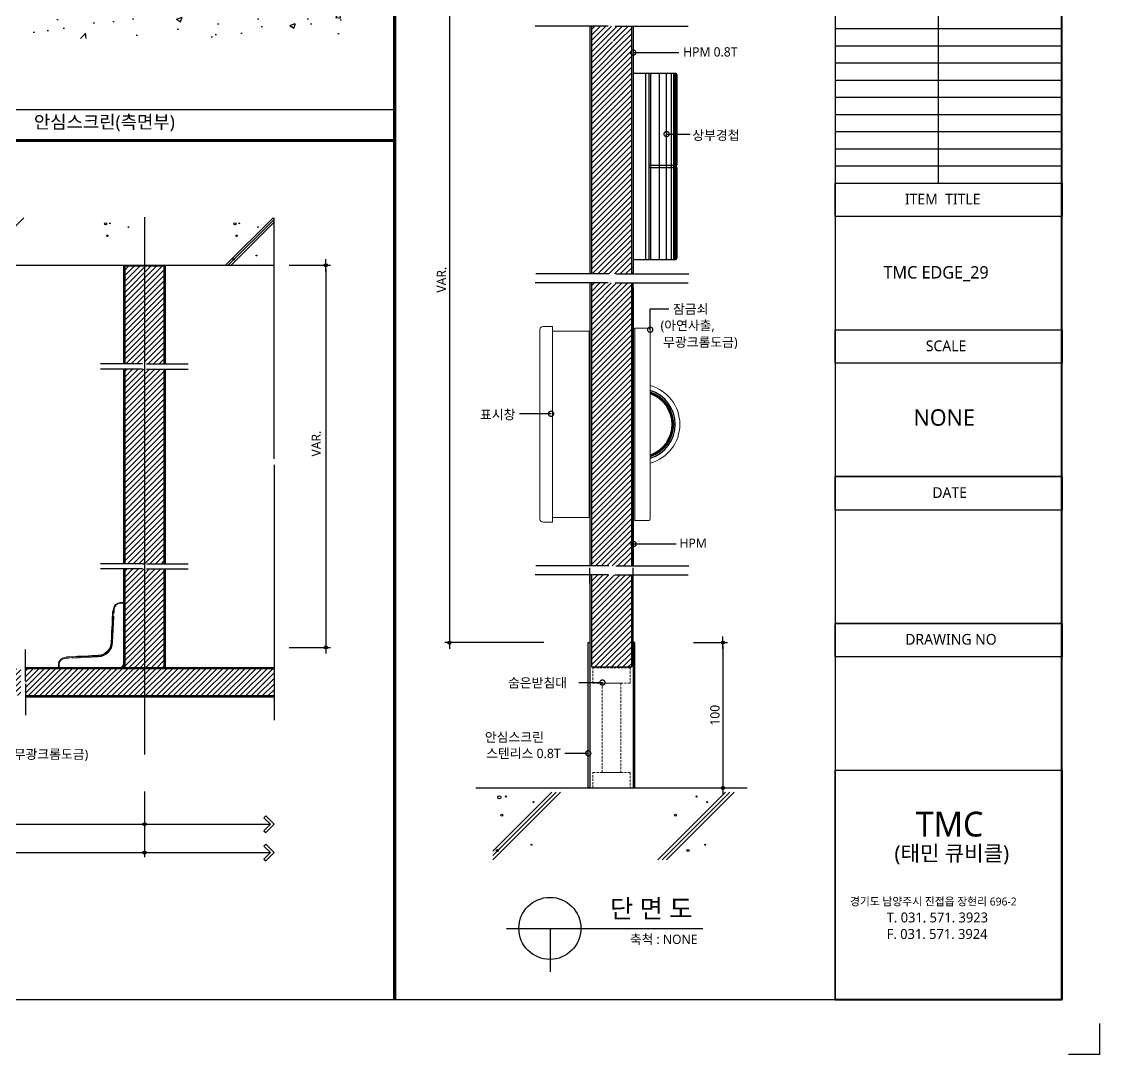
# Model space of a CAD drawing. Extents: x -256 to 8104, y -176 to 5714.
# Drawn here: x 4629 to 8104, y -176 to 3153 of the extents above; entities that cross this region are included whole.
import ezdxf
from ezdxf.enums import TextEntityAlignment as Align

# ---------------------------------------------------------------- set-up
doc = ezdxf.new("R2010")
doc.units = 0
doc.header["$LTSCALE"] = 30
doc.linetypes.add('CEN', pattern=[62, 60, -1, 0, -1])
doc.linetypes.add('HIDDEN', pattern=[0.375, 0.25, -0.125])
doc.layers.get('0').update_dxf_attribs({"linetype": 'CONTINUOUS'})
doc.layers.get('DEFPOINTS').update_dxf_attribs({"linetype": 'CONTINUOUS'})
for name, color, linetype in [('C', 2, 'CONTINUOUS'), ('curior-0Line', 252, 'CONTINUOUS'), ('DIM', 7, 'CONTINUOUS'), ('HAT', 8, 'CONTINUOUS'), ('HID', 9, 'HIDDEN'), ('TIT', 3, 'CONTINUOUS'), ('경첩', 4, 'CONTINUOUS'), ('문자', 3, 'CONTINUOUS'), ('부자재', 4, 'CONTINUOUS'), ('잠금쇠(회전형)', 4, 'CONTINUOUS'), ('중심선', 1, 'CEN'), ('치수', 1, 'CONTINUOUS'), ('판넬', 2, 'CONTINUOUS'), ('해치', 8, 'CONTINUOUS')]:
    doc.layers.add(name, color=color, linetype=linetype)
doc.styles.add('돋움', font='malgun.ttf')
doc.dimstyles.new('10', dxfattribs={"dimscale": 10, "dimtxt": 3, "dimasz": 1, "dimexe": 1.5, "dimexo": 2, "dimgap": 1, "dimtad": 1, "dimdec": 0, "dimlunit": 6, "dimtxsty": '돋움', "dimblk": 'DIMDOT', "dimcen": -1, "dimdle": 1.5, "dimclrt": 3, "dimazin": 3, "dimtfac": 1, "dimtdec": 0, "dimtix": 1, "dimtmove": 2, "dimatfit": 3, "dimldrblk": 'DIMDOT', "dimarcsym": 0})
pattern_1 = [(45, (76404.804, -1739.444), (-8.980256, 8.980256), [])]
pattern_2 = [(45, (76344.22, -1647.371), (-8.980256, 8.980256), [])]

# ---------------------------------------------------------------- blocks, each defined once
blk = doc.blocks.new('DIMDOT')
at = {"linetype": 'Continuous'}
blk.add_line((-2, 0), (2, 0), dxfattribs=at)
for radius in [0.5, 0.25]:
    blk.add_circle((0, 0), radius, dxfattribs=at)
blk = doc.blocks.new('*D790')
at = {"layer": 'DEFPOINTS', "color": 0}
for p in [(91058.6, 1926.7), (90734.6, -412.3), (91058.6, -412.3)]:
    blk.add_point(p, dxfattribs=at)
at = {"layer": 'DIM', "color": 0, "lineweight": -2, "ltscale": 10}
for p, q in [((91038.6, 1926.7), (90719.6, 1926.7)), ((90734.6, 1916.7), (90734.6, -402.3)), ((91038.6, -412.3), (90719.6, -412.3))]:
    blk.add_line(p, q, dxfattribs=at)
at = {"layer": 'DIM', "color": 0, "lineweight": -2, "xscale": 10, "yscale": 10, "zscale": 10}
for p, rotation in [((90734.6, 1926.7), 90), ((90734.6, -412.3), 270)]:
    blk.add_blockref('DIMDOT', p, dxfattribs=dict(at, rotation=rotation))
at = {"layer": 'DIM', "color": 3, "insert": (90709.3, 757.2), "char_height": 30, "attachment_point": 5, "rotation": 90, "style": '돋움'}
blk.add_mtext('VAR.', dxfattribs=at)
blk = doc.blocks.new('A$C13EB2441')
for p, q in [((0.837, 7.375), (0.837, 14.115)), ((0.837, 6.74), (0.837, 0))]:
    blk.add_line(p, q)
blk = doc.blocks.new('_DOTSMALL')
at = {"color": 0, "linetype": 'ByBlock', "const_width": 0.5}
blk.add_lwpolyline([(-0.0625, 0, 1), (0.0625, 0, 1)], format="xyb", close=True, dxfattribs=at)
blk = doc.blocks.new('A$C63EC304E')
at = {"layer": '치수', "color": 1, "xscale": 2.5, "yscale": 2.5, "zscale": 2.5, "rotation": 234.3098741996962}
blk.add_blockref('_DOTSMALL', (0.31, 0.31), dxfattribs=at)
blk = doc.blocks.new('A$C2BC9653E')
at = {"layer": '치수', "xscale": 0.3333333333333333, "yscale": 0.3333333333333333, "zscale": 0.3333333333333333}
blk.add_blockref('A$C63EC304E', (0, 0), dxfattribs=at)
blk = doc.blocks.new('A$C7FC71301')
at = {"layer": '치수', "rotation": 180}
blk.add_blockref('A$C2BC9653E', (0.208, 0.208), dxfattribs=at)
blk = doc.blocks.new('A$C4A20372B')
at = {"layer": '치수'}
blk.add_blockref('A$C7FC71301', (0, 0), dxfattribs=at)
blk = doc.blocks.new('A$C566469F5')
at = {"layer": '치수'}
blk.add_blockref('A$C4A20372B', (0, 0), dxfattribs=at)
blk = doc.blocks.new('A$C7E317CD4')
at = {"layer": '해치', "xscale": 2, "yscale": 2, "zscale": 2}
blk.add_blockref('A$C566469F5', (0, 0), dxfattribs=at)
blk = doc.blocks.new('A$C601D7F27')
at = {"layer": '치수'}
blk.add_blockref('A$C7E317CD4', (0, 0), dxfattribs=at)
blk = doc.blocks.new('A$C38802C08')
at = {"layer": '치수'}
blk.add_blockref('A$C601D7F27', (0, 0), dxfattribs=at)
blk = doc.blocks.new('*D791')
at = {"layer": 'DEFPOINTS', "color": 0}
for p in [(91502.1, -412.3), (91502.1, -880.6), (91616.4, -880.6)]:
    blk.add_point(p, dxfattribs=at)
at = {"layer": 'DIM', "color": 0, "lineweight": -2, "ltscale": 10}
for p, q in [((91522.1, -412.3), (91631.4, -412.3)), ((91616.4, -422.3), (91616.4, -870.6)), ((91522.1, -880.6), (91631.4, -880.6))]:
    blk.add_line(p, q, dxfattribs=at)
at = {"layer": 'DIM', "color": 0, "lineweight": -2, "xscale": 10, "yscale": 10, "zscale": 10}
for p, rotation in [((91616.4, -412.3), 90), ((91616.4, -880.6), 270)]:
    blk.add_blockref('DIMDOT', p, dxfattribs=dict(at, rotation=rotation))
at = {"layer": 'DIM', "color": 3, "insert": (91590.8, -646.4), "char_height": 30, "attachment_point": 5, "rotation": 90, "style": '돋움'}
blk.add_mtext('100', dxfattribs=at)
blk = doc.blocks.new('*D796')
at = {"layer": 'DEFPOINTS', "color": 0}
for p in [(84997.6, -871.9), (89751.5, -871.9), (89751.5, -1089)]:
    blk.add_point(p, dxfattribs=at)
at = {"layer": 'DIM', "color": 0, "lineweight": -2, "ltscale": 10}
for p, q in [((84997.6, -891.9), (84997.6, -1104)), ((89751.5, -891.9), (89751.5, -1104)), ((85007.6, -1089), (89741.5, -1089))]:
    blk.add_line(p, q, dxfattribs=at)
at = {"layer": 'DIM', "color": 0, "lineweight": -2, "xscale": 10, "yscale": 10, "zscale": 10, "rotation": 180}
blk.add_blockref('DIMDOT', (84997.6, -1089), dxfattribs=at)
at = {"layer": 'DIM', "color": 0, "lineweight": -2, "xscale": 10, "yscale": 10, "zscale": 10}
blk.add_blockref('DIMDOT', (89751.5, -1089), dxfattribs=at)
at = {"layer": 'DIM', "color": 3, "insert": (87374.6, -1059.4), "char_height": 30, "attachment_point": 5, "style": '돋움'}
blk.add_mtext('설계치수', dxfattribs=at)
blk = doc.blocks.new('*D797')
at = {"layer": 'DEFPOINTS', "color": 0}
for p in [(88600.7, -871.9), (89751.5, -871.9), (89751.5, -997.6)]:
    blk.add_point(p, dxfattribs=at)
at = {"layer": 'DIM', "color": 0, "lineweight": -2, "ltscale": 10}
for p, q in [((88600.7, -891.9), (88600.7, -1012.6)), ((89751.5, -891.9), (89751.5, -1012.6)), ((88610.7, -997.6), (89741.5, -997.6))]:
    blk.add_line(p, q, dxfattribs=at)
at = {"layer": 'DIM', "color": 0, "lineweight": -2, "xscale": 10, "yscale": 10, "zscale": 10, "rotation": 180}
blk.add_blockref('DIMDOT', (88600.7, -997.6), dxfattribs=at)
at = {"layer": 'DIM', "color": 0, "lineweight": -2, "xscale": 10, "yscale": 10, "zscale": 10}
blk.add_blockref('DIMDOT', (89751.5, -997.6), dxfattribs=at)
at = {"layer": 'DIM', "color": 3, "insert": (89176.1, -967.9), "char_height": 30, "attachment_point": 5, "style": '돋움'}
blk.add_mtext('설계치수', dxfattribs=at)
blk = doc.blocks.new('*D799')
at = {"layer": 'DEFPOINTS', "color": 0}
for p in [(90198.4, 803.8), (90198.4, -427.6), (90336.2, -427.6)]:
    blk.add_point(p, dxfattribs=at)
at = {"layer": 'DIM', "color": 0, "lineweight": -2, "ltscale": 10}
for p, q in [((90218.4, 803.8), (90351.2, 803.8)), ((90336.2, 793.8), (90336.2, -417.6)), ((90218.4, -427.6), (90351.2, -427.6))]:
    blk.add_line(p, q, dxfattribs=at)
at = {"layer": 'DIM', "color": 0, "lineweight": -2, "xscale": 10, "yscale": 10, "zscale": 10}
for p, rotation in [((90336.2, 803.8), 90), ((90336.2, -427.6), 270)]:
    blk.add_blockref('DIMDOT', p, dxfattribs=dict(at, rotation=rotation))
at = {"layer": 'DIM', "color": 3, "insert": (90305.4, 229), "char_height": 30, "attachment_point": 5, "rotation": 90, "style": '돋움'}
blk.add_mtext('VAR.', dxfattribs=at)
blk = doc.blocks.new('A$C06B31977')
for p, q in [((1.26, 11.06), (1.26, 21.17)), ((1.26, 10.11), (1.26, 0))]:
    blk.add_line(p, q)
blk = doc.blocks.new('EDGE_29', base_point=(84726.3, -1563.7))
at = {"layer": 'HAT'}
h = blk.add_hatch(dxfattribs=at)
h.set_pattern_fill('ANSI31', color=256, scale=4, style=0)
h.set_pattern_definition(pattern_1)
edge = h.paths.add_edge_path()
edge.add_line((91322.4, 1525.9), (91263, 1525.9))
edge.add_arc((91260.9, 1525.9), 2.08, -54.3099, 0, ccw=False)
edge.add_arc((91260.9, 1525.9), 2.08, 125.6901, 305.6901, ccw=False)
edge.add_arc((91260.9, 1525.9), 2.08, 0, 125.6901, ccw=False)
edge.add_line((91263, 1525.9), (91322.4, 1525.9))
edge.add_line((91322.4, 1525.9), (91322.4, 1574.7))
edge.add_line((91322.4, 1574.7), (91312.2, 1574.7))
edge.add_spline(control_points=[(91309.3, 1566.9), (91310.3, 1569.5), (91311.2, 1572.1), (91312.2, 1574.7)], knot_values=[0, 0, 0, 0, 0.152076, 0.152076, 0.152076, 0.152076], degree=3, periodic=0)
edge.add_line((91312.2, 1574.7), (91257.4, 1574.7))
edge.add_line((91257.4, 1574.7), (91257.4, 776.1))
edge.add_line((91257.4, 776.1), (91314.1, 776.1))
edge.add_spline(control_points=[(91314.1, 776.1), (91317.3, 784.9), (91320.3, 792.7), (91322.4, 796.5)], knot_values=[0.152076, 0.152076, 0.152076, 0.152076, 0.673721, 0.673721, 0.673721, 0.673721], degree=3, periodic=0)
edge.add_spline(control_points=[(91324.8, 776.1), (91325.4, 786.2), (91326.4, 801.5), (91323.5, 798.5), (91322.4, 796.5)], knot_values=[0.673721, 0.673721, 0.673721, 0.673721, 1.332503, 1.60798, 1.60798, 1.60798, 1.60798], degree=3, periodic=0)
edge.add_line((91322.4, 796.5), (91322.4, 1525.9))
h.paths.add_polyline_path([(91257.4, 1574.7), (91192.4, 1574.7), (91192.4, 776.1), (91257.4, 776.1)])
h = blk.add_hatch(dxfattribs=at)
h.set_pattern_fill('ANSI31', color=256, scale=4, style=0)
h.set_pattern_definition(pattern_1)
h.paths.add_polyline_path([(91257.4, 290.6), (91192.4, 290.6), (91192.4, -164.9), (91257.4, -164.9), (91257.4, -55.5, -0.567825), (91257.4, -51.9)])
h.paths.add_polyline_path([(91322.4, 290.6), (91257.4, 290.6), (91257.4, -51.9, -0.582142), (91260.6, -53.7), (91322.4, -53.7)])
edge = h.paths.add_edge_path()
edge.add_line((91322.4, -53.7), (91260.6, -53.7))
edge.add_arc((91258.5, -53.7), 2.08, -54.3099, 0, ccw=False)
edge.add_arc((91258.5, -53.7), 2.08, 239.178, 305.6901, ccw=False)
edge.add_line((91257.4, -55.5), (91257.4, -164.9))
edge.add_line((91257.4, -164.9), (91314.1, -164.9))
edge.add_spline(control_points=[(91314.1, -164.9), (91317.3, -156.2), (91320.3, -148.3), (91322.4, -144.5)], knot_values=[0.152076, 0.152076, 0.152076, 0.152076, 0.673721, 0.673721, 0.673721, 0.673721], degree=3, periodic=0)
edge.add_line((91322.4, -144.5), (91322.4, -53.7))
h.paths.add_polyline_path([(91257.4, 747.1), (91192.4, 747.1), (91192.4, 290.6), (91257.4, 290.6)])
edge = h.paths.add_edge_path()
edge.add_line((91322.4, 747.1), (91312.2, 747.1))
edge.add_spline(control_points=[(91309.3, 739.3), (91310.3, 741.9), (91311.2, 744.6), (91312.2, 747.1)], knot_values=[0, 0, 0, 0, 0.152076, 0.152076, 0.152076, 0.152076], degree=3, periodic=0)
edge.add_line((91312.2, 747.1), (91257.4, 747.1))
edge.add_line((91257.4, 747.1), (91257.4, 290.6))
edge.add_line((91257.4, 290.6), (91322.4, 290.6))
edge.add_line((91322.4, 290.6), (91322.4, 747.1))
at = {"layer": 'HAT', "transparency": 33554687}
h = blk.add_hatch(dxfattribs=at)
h.set_pattern_fill('ANSI31', color=256, scale=4, style=0)
h.set_pattern_definition(pattern_1)
h.paths.add_polyline_path([(91246.8, -193.9), (91192.4, -193.9), (91192.4, -490.7), (91257.4, -490.7), (91257.4, -193.9)])
h.paths.add_polyline_path([(91322.4, -193.9), (91269.1, -193.9), (91257.4, -193.9), (91257.4, -490.7), (91322.4, -490.7)])
at = {"layer": '해치'}
h = blk.add_hatch(dxfattribs=at)
h.set_pattern_fill('AR-CONC', color=256, style=0)
h.set_pattern_definition([(50, (87942.97, 100.55), (182.185, -15.939), [19.05, -209.55]), (355, (87942.97, 100.55), (-35.243, 191.057), [15.24, -167.64]), (100.451, (87958.15, 99.22), (146.943, 175.117), [16.19, -178.09]), (46.184, (87942.97, 151.35), (271.079, -42.042), [28.575, -314.325]), (96.636, (87965.56, 147.84), (237.404, 247.426), [24.285, -267.135]), (351.184, (87942.97, 151.35), (237.405, 247.425), [22.86, -251.46]), (21, (87968.37, 138.65), (151.615, -102.2655), [19.05, -209.55]), (326, (87968.37, 138.65), (61.802, 184.188), [15.24, -167.64]), (71.4514, (87981, 130.12), (213.416, 81.923), [16.19, -178.09]), (37.5, (87942.97, 100.545), (3.0886, 84.555), [0, -165.608, 0, -170.18, 0, -168.275]), (7.5, (87942.97, 100.545), (66.8197, 100.1806), [0, -97.028, 0, -161.798, 0, -64.135]), (327.5, (87886.33, 100.545), (135.5906, -5.7287), [0, -63.5, 0, -198.12, 0, -262.89]), (317.5, (87860.93, 100.55), (148.129, 25.4265), [0, -82.55, 0, -131.572, 0, -186.69])])
h.paths.add_polyline_path([(90422.5, 1534.3), (90422.5, 1637.3), (89372.4, 1637.3), (89372.4, 1534.3)])
h = blk.add_hatch(dxfattribs=at)
h.set_pattern_fill('ANSI31', color=256, scale=4, style=0)
h.set_pattern_definition([(45, (-186558.86, -57643.982), (-8.9802561, 8.9802561), [])])
edge = h.paths.add_edge_path()
edge.add_line((89751.5, 800.5), (89689.1, 800.5))
edge.add_line((89689.1, 800.5), (89688.2, 799.6))
edge.add_line((89688.2, 799.6), (89688.2, 699.2))
edge.add_line((89688.2, 699.2), (89731.1, 699.2))
edge.add_line((89731.1, 699.2), (89731.1, 657.6))
edge.add_line((89731.1, 657.6), (89688.2, 657.6))
edge.add_line((89688.2, 657.6), (89688.2, 485.9))
edge.add_line((89688.2, 485.9), (89744.8, 485.9))
edge.add_spline(control_points=[(89744.8, 485.9), (89747.6, 493.6), (89753.6, 508.9), (89749.7, 478), (89751.3, 475.5), (89751.5, 475.5)], knot_values=[0.456227, 0.456227, 0.456227, 0.456227, 2.847595, 6.178025, 6.737145, 6.737145, 6.737145, 6.737145], degree=3, periodic=0)
edge.add_spline(control_points=[(89751.2, 475.7), (89751.3, 478.7), (89751.3, 481.5), (89750.8, 481.8), (89750.7, 481.8)], knot_values=[0.891967, 0.891967, 0.891967, 0.891967, 1.280656, 1.337888, 1.337888, 1.337888, 1.337888], degree=3, periodic=0)
edge.add_line((89751.5, 475.5), (89751.5, 800.5))
edge = h.paths.add_edge_path()
edge.add_line((89814.9, 800.5), (89751.5, 800.5))
edge.add_line((89751.5, 800.5), (89751.5, 475.5))
edge.add_spline(control_points=[(89751.5, 475.5), (89752.7, 475.3), (89754.9, 479.6), (89757.6, 485.9)], knot_values=[6.737145, 6.737145, 6.737145, 6.737145, 8.913909, 8.913909, 8.913909, 8.913909], degree=3, periodic=0)
edge.add_spline(control_points=[(89757.6, 485.9), (89759.6, 490.7), (89762, 496.7), (89764.3, 502.7)], knot_values=[8.913909, 8.913909, 8.913909, 8.913909, 10.573873, 10.573873, 10.573873, 10.573873], degree=3, periodic=0)
edge.add_line((89757.6, 485.9), (89814.9, 485.9))
edge.add_line((89814.9, 485.9), (89814.9, 657.6))
edge.add_line((89814.9, 657.6), (89772, 657.6))
edge.add_line((89772, 657.6), (89772, 699.2))
edge.add_line((89772, 699.2), (89814.9, 699.2))
edge.add_line((89814.9, 699.2), (89814.9, 800.5))
h.paths.add_polyline_path([(89814.9, 699.2), (89772, 699.2), (89772, 657.6), (89814.9, 657.6)], flags=16)
h.paths.add_polyline_path([(89731.1, 699.2), (89688.2, 699.2), (89688.2, 657.6), (89731.1, 657.6)], flags=16)
h = blk.add_hatch(dxfattribs=at)
h.set_pattern_fill('ANSI31', color=256, scale=4, style=0)
h.set_pattern_definition([(45, (89751.543, 155.466), (-8.98026, 8.98026), [])])
h.paths.add_polyline_path([(89814.9, 468.8), (89688.2, 468.8), (89688.2, -157.9), (89814.9, -157.9)])
at = {"layer": '해치', "transparency": 33554687}
h = blk.add_hatch(dxfattribs=at)
h.set_pattern_fill('ANSI31', color=256, scale=4)
h.set_pattern_definition(pattern_2)
edge = h.paths.add_edge_path()
edge.add_spline(control_points=[(89751.5, -185.4), (89751.3, -185.4), (89750.2, -183.6), (89751, -173.7), (89751.2, -168.1)], knot_values=[1.337888, 1.337888, 1.337888, 1.337888, 1.524261, 2.245715, 2.245715, 2.245715, 2.245715], degree=3, periodic=0)
edge.add_spline(control_points=[(89751.5, -168.3), (89751.3, -168.3), (89749.7, -165.8), (89753.6, -134.9), (89747.6, -150.2), (89744.8, -157.9)], knot_values=[0.152076, 0.152076, 0.152076, 0.152076, 0.338449, 1.448592, 2.245715, 2.245715, 2.245715, 2.245715], degree=3, periodic=0)
edge.add_spline(control_points=[(89751.2, -168.1), (89751.3, -165.1), (89751.3, -162.3), (89750.8, -162), (89750.7, -162)], knot_values=[0.891967, 0.891967, 0.891967, 0.891967, 1.280656, 1.337888, 1.337888, 1.337888, 1.337888], degree=3, periodic=0)
edge.add_spline(control_points=[(89750.7, -162), (89749.7, -161.9), (89747.4, -167.9), (89744.8, -175)], knot_values=[0.152076, 0.152076, 0.152076, 0.152076, 0.891967, 0.891967, 0.891967, 0.891967], degree=3, periodic=0)
edge.add_spline(control_points=[(89743.2, -179.5), (89743.7, -178), (89744.2, -176.4), (89744.8, -175)], knot_values=[0, 0, 0, 0, 0.152076, 0.152076, 0.152076, 0.152076], degree=3, periodic=0)
edge.add_line((89744.8, -175), (89688.2, -175))
edge.add_line((89688.2, -175), (89688.2, -347.4))
edge.add_line((89688.2, -347.4), (89732.9, -347.4))
edge.add_line((89732.9, -347.4), (89732.9, -389))
edge.add_line((89732.9, -389), (89688.2, -389))
edge.add_line((89688.2, -389), (89688.2, -493.2))
edge.add_line((89688.2, -493.2), (89751.5, -493.2))
edge.add_line((89751.5, -493.2), (89751.5, -185.5))
h.paths.add_polyline_path([(89814.9, -347.4), (89770.1, -347.4), (89770.1, -389), (89814.9, -389)])
h.paths.add_polyline_path([(89732.9, -347.4), (89688.2, -347.4), (89688.2, -389), (89732.9, -389)], flags=16)
h = blk.add_hatch(dxfattribs=at)
h.set_pattern_fill('ANSI31', color=256, scale=4)
h.set_pattern_definition(pattern_2)
h.paths.add_polyline_path([(89814.9, -236), (89751.5, -236), (89751.5, -493.2), (89814.9, -493.2), (89814.9, -389), (89770.1, -389), (89770.1, -347.4), (89814.9, -347.4)])
edge = h.paths.add_edge_path()
edge.add_line((89814.9, -175), (89757.6, -175))
edge.add_spline(control_points=[(89757.6, -175), (89754.9, -181.3), (89752.7, -185.6), (89751.5, -185.4)], knot_values=[2.245715, 2.245715, 2.245715, 2.245715, 2.971303, 2.971303, 2.971303, 2.971303], degree=3, periodic=0)
edge.add_line((89751.5, -185.4), (89751.5, -236))
edge.add_line((89751.5, -236), (89814.9, -236))
edge.add_line((89814.9, -236), (89814.9, -175))
h = blk.add_hatch(dxfattribs=at)
h.set_pattern_fill('ANSI31', color=256, scale=4, style=0)
h.set_pattern_definition(pattern_2)
h.paths.add_polyline_path([(89367.6, -544.8), (89367.6, -535.3), (89367.6, -496.6), (89751.5, -496.6), (89751.5, -583.2), (89367.6, -583.2)])
edge = h.paths.add_edge_path()
edge.add_line((89353, -544.8), (89353, -535.3))
edge.add_line((89353, -535.3), (89353, -496.6))
edge.add_line((89353, -496.6), (88720.5, -496.6))
edge.add_line((88720.5, -496.6), (88720.5, -537.8))
edge.add_arc((88720.5, -539.9), 2.08, -35.6901, 90, ccw=False)
edge.add_arc((88720.5, -539.9), 2.08, 270, 324.3099, ccw=False)
edge.add_line((88720.5, -542), (88720.5, -583.2))
edge.add_line((88720.5, -583.2), (89353, -583.2))
edge.add_line((89353, -583.2), (89353, -544.8))
h.paths.add_polyline_path([(88595.7, -496.6), (88595.7, -583.2), (88720.5, -583.2), (88720.5, -542, -0.610943), (88718.9, -538.7, -0.241509), (88720.5, -537.8), (88720.5, -496.6)])
h.paths.add_polyline_path([(90169.2, -496.6), (89751.5, -496.6), (89751.5, -583.2), (90169.2, -583.2)])
at = {"color": 8}
blk.add_line((89173, 1305.6), (90558.3, 1305.6), dxfattribs=at)
for p, q in [((90169.2, 180.2), (90169.2, 956.9)), ((84997.6, 803.8), (90169.2, 803.8)), ((89744.9, 485.9), (89610.1, 485.9)), ((89757.6, 485.9), (89892.4, 485.9)), ((90169.2, 161.1), (90169.2, -662.2)), ((89744.9, -157.9), (89610.1, -157.9)), ((89757.6, -157.9), (89892.4, -157.9)), ((90820.3, -880.6), (91694.6, -880.6))]:
    blk.add_line(p, q)
at = {"color": 2}
for p, q in [((92830.4, -1639.4), (92830.4, -1739.4)), ((92830.4, -1639.4), (92830.4, -1739.4)), ((92830.4, -1639.4), (92830.4, -1739.4)), ((92830.4, -1739.4), (92730.4, -1739.4)), ((92830.4, -1739.4), (92730.4, -1739.4)), ((92830.4, -1739.4), (92730.4, -1739.4))]:
    blk.add_line(p, q, dxfattribs=at)
for points in [[(84725.6, 3974.7), (91977.9, 3974.7), (91977.9, -1563.6), (84725.6, -1563.6)], [(84725.6, 3974.7), (91977.9, 3974.7), (91977.9, -1563.6), (84725.6, -1563.6)], [(84725.6, 3974.7), (92707.5, 3974.7), (92707.5, -1563.6), (84725.6, -1563.6)], [(91182.4, -412.3), (91187.4, -412.3), (91187.4, -880.6), (91182.4, -880.6)], [(91332.4, -412.3), (91327.4, -412.3), (91327.4, -880.6), (91332.4, -880.6)]]:
    blk.add_lwpolyline(points, close=True, dxfattribs=at)
at = {"color": 8, "const_width": 10}
for points in [[(90558.3, -1563.6), (90558.3, 3974.7)], [(84773.7, 1205.6), (90558.3, 1205.6)]]:
    blk.add_lwpolyline(points, dxfattribs=at)
at = {"layer": 'C'}
for p, q in [((91192.4, 1574.7), (91192.4, 776.1)), ((91322.4, 776.1), (91322.4, 1574.7)), ((91192.4, 747.1), (91192.4, -164.9)), ((91322.4, -164.9), (91322.4, 747.1)), ((91192.4, -193.9), (91192.4, -490.7)), ((91322.4, -490.7), (91322.4, -193.9)), ((90169.2, -496.6), (89367.6, -496.6)), ((91192.4, -490.7), (91322.4, -490.7)), ((89367.6, -583.2), (90169.2, -583.2))]:
    blk.add_line(p, q, dxfattribs=at)
at = {"layer": 'curior-0Line'}
for p, q in [((91977.9, 3974.7), (91977.9, -1562.8)), ((92310.5, 1622.3), (92310.5, 1068.5)), ((91978.3, 1566.9), (92710.4, 1566.9)), ((91978.3, 1511.5), (92710.4, 1511.5)), ((91978.3, 1456.1), (92710.4, 1456.1)), ((91978.3, 1400.8), (92710.4, 1400.8)), ((91978.3, 1345.4), (92710.4, 1345.4)), ((91978.3, 1290), (92710.4, 1290)), ((91978.3, 1234.6), (92710.4, 1234.6)), ((91978.3, 1179.3), (92710.4, 1179.3)), ((91978.3, 1123.9), (92710.4, 1123.9)), ((91978.3, 1068.5), (92710.4, 1068.5))]:
    blk.add_line(p, q, dxfattribs=at)
for points in [[(92710.4, 3974.7), (91977.9, 3974.7), (91977.9, -1563.6), (92710.4, -1563.6)], [(91978.3, 1068.5), (92710.4, 1068.5), (92710.4, 960.8), (91978.3, 960.8)], [(91978.3, 595.6), (92710.4, 595.6), (92710.4, 487.9), (91978.3, 487.9)], [(91978.3, -350.2), (92710.4, -350.2), (92710.4, 122.7), (91978.3, 122.7)], [(91978.3, 122.7), (92710.4, 122.7), (92710.4, 15), (91978.3, 15)], [(91978.3, -823.1), (92710.4, -823.1), (92710.4, -350.2), (91978.3, -350.2)], [(91978.3, -350.2), (92710.4, -350.2), (92710.4, -457.9), (91978.3, -457.9)], [(92710.4, -1562.8), (91978.6, -1562.8), (91978.6, -823.1), (92710.4, -823.1)]]:
    blk.add_lwpolyline(points, close=True, dxfattribs=at)
at = {"layer": 'DIM', "ltscale": 10}
for p, q in [((90136.8, -976.5), (90142.5, -970.8)), ((90169.2, -997.6), (90142.5, -970.8)), ((89751.5, -997.6), (90157.8, -997.6)), ((90157.8, -997.6), (90136.8, -976.5)), ((90157.8, -997.6), (90136.8, -1018.6)), ((90169.2, -997.6), (90142.5, -1024.3)), ((90136.8, -1018.6), (90142.5, -1024.3)), ((90136.8, -1068), (90142.5, -1062.2)), ((90157.8, -1089), (90136.8, -1068)), ((90169.2, -1089), (90142.5, -1062.2)), ((89751.5, -1089), (90157.8, -1089)), ((90157.8, -1089), (90136.8, -1110.1)), ((90136.8, -1110.1), (90142.5, -1115.8)), ((90169.2, -1089), (90142.5, -1115.8))]:
    blk.add_line(p, q, dxfattribs=at)
at = {"layer": 'HAT'}
for radius, start, end in [(114.6, 287.404, 72.596), (109.6, 288.2251, 71.7749), (106.6, 288.7568, 71.2432), (104.6, 289.1292, 70.8708)]:
    blk.add_arc((91348.1, 291.1), radius, start, end, dxfattribs=at)
at = {"layer": 'HID', "lineweight": 15}
for points in [[(91197.4, -493.1), (91317.4, -493.1), (91317.4, -543.1), (91197.4, -543.1)], [(91227.4, -543.1), (91287.4, -543.1), (91287.4, -830.6), (91227.4, -830.6)], [(91197.4, -830.6), (91317.4, -830.6), (91317.4, -880.6), (91197.4, -880.6)]]:
    blk.add_lwpolyline(points, close=True, dxfattribs=at)
at = {"layer": 'TIT', "color": 7}
for p, q in [((90918.7, -1333.2), (91551.4, -1333.2)), ((91059, -1333.2), (91059, -1473.2))]:
    blk.add_line(p, q, dxfattribs=at)
blk.add_circle((91058.7, -1333.2), 100, dxfattribs=at)
at = {"layer": '경첩', "color": 4, "linetype": 'Continuous', "lineweight": 15}
for p, q in [((89649.9, -308.7), (89651.4, -310.2)), ((89651.7, -304.1), (89650.6, -327.5)), ((89653.4, -317.7), (89654, -304.2)), ((89673.6, -285.6), (89673.6, -283.2)), ((89684.2, -283.2), (89673.6, -283.2)), ((89673.6, -285.6), (89684.2, -285.6)), ((89684.2, -285.6), (89684.2, -283.2)), ((89684.2, -305.6), (89684.2, -285.6)), ((89684.2, -308.9), (89684.2, -306.6)), ((89684.2, -308.9), (89684.2, -479.2)), ((89650.6, -327.5), (89646.6, -411.2)), ((89647.4, -345.8), (89649.6, -348.1)), ((89648.8, -314.3), (89647.7, -339.5)), ((89647.7, -339.5), (89649.9, -341.8)), ((89648.8, -314.3), (89651.1, -316.5)), ((89648.9, -411.3), (89652.9, -327.6)), ((89646.8, -358.4), (89645.5, -385.2)), ((89646.8, -358.4), (89649, -360.7)), ((89647.2, -349), (89646.9, -355.3)), ((89646.9, -355.3), (89649.1, -357.5)), ((89647.2, -349), (89649.4, -351.2)), ((89643.8, -415.6), (89645.9, -417.7)), ((89644.1, -413.6), (89646.2, -415.7)), ((89644.6, -405.1), (89644.3, -411.1)), ((89644.8, -401), (89644.6, -404.1)), ((89644.6, -404.1), (89646.8, -406.4)), ((89644.6, -404.1), (89644.6, -405.1)), ((89644.6, -405.1), (89646.8, -407.3)), ((89645.2, -391.5), (89644.8, -400)), ((89644.8, -400), (89647, -402.3)), ((89644.8, -400), (89644.8, -401)), ((89644.8, -401), (89647, -403.2)), ((89645.2, -391.5), (89647.4, -393.7)), ((89645.5, -385.3), (89645.3, -389.2)), ((89645.3, -389.2), (89647.5, -391.5)), ((89645.5, -385.2), (89647.7, -387.4)), ((89645.5, -385.3), (89647.7, -387.5)), ((89616.4, -450.2), (89618.2, -452)), ((89618.7, -449.2), (89620.5, -450.9)), ((89623, -446.9), (89624.7, -448.6)), ((89625, -445.6), (89626.7, -447.3)), ((89635.2, -436), (89636.9, -437.6)), ((89636.6, -434), (89638.3, -435.7)), ((89639.1, -429.9), (89640.8, -431.7)), ((89640.2, -427.7), (89641.9, -429.5)), ((89641.7, -424), (89643.5, -425.8)), ((89645.1, -421.1), (89643.1, -419.1)), ((89643.2, -419.1), (89645.1, -421)), ((89476.5, -482.6), (89474.2, -482.6)), ((89474.2, -482.6), (89474.2, -493.2)), ((89476.5, -493.2), (89476.5, -482.6)), ((89518.4, -459.6), (89495.1, -460.7)), ((89495.2, -463), (89508.7, -462.4)), ((89499.7, -458.9), (89500.5, -458.1)), ((89499.7, -458.9), (89501.2, -460.4)), ((89530.5, -456.7), (89500.5, -458.1)), ((89602.2, -455.6), (89518.4, -459.6)), ((89518.6, -461.9), (89602.3, -458)), ((89530.5, -456.7), (89532.7, -458.9)), ((89536.8, -456.4), (89539, -458.6)), ((89540, -456.2), (89542.2, -458.5)), ((89571.5, -454.7), (89546.3, -455.9)), ((89546.3, -455.9), (89548.5, -458.2)), ((89571.5, -454.7), (89573.7, -457)), ((89577.8, -454.4), (89580, -456.7)), ((89580.9, -454.3), (89583.2, -456.5)), ((89599.8, -453.4), (89587.2, -454)), ((89587.2, -454), (89589.5, -456.2)), ((89602.1, -453.3), (89599.8, -453.4)), ((89599.8, -453.4), (89602.1, -455.6)), ((89611.5, -451.8), (89613.4, -453.7)), ((89474.2, -493.2), (89476.5, -493.2)), ((89476.5, -493.2), (89496.6, -493.2)), ((89497.5, -493.2), (89499.9, -493.2)), ((89670.2, -493.2), (89499.9, -493.2))]:
    blk.add_line(p, q, dxfattribs=at)
at = {"layer": '경첩', "color": 4, "linetype": 'Continuous', "lineweight": 15, "flags": 128}
for points in [[(89649.1, -309.5), (89649, -310.5), (89649, -311.7), (89648.9, -313), (89648.8, -314.3)], [(89649.1, -309.5), (89649.2, -309.4), (89649.4, -309.2), (89649.5, -309.1), (89649.7, -308.9), (89649.8, -308.9), (89649.8, -308.8), (89649.9, -308.8), (89649.9, -308.7)], [(89654, -304.2), (89653.5, -304.2), (89653.1, -304.2), (89652.7, -304.2), (89652.3, -304.2), (89652.1, -304.1), (89651.8, -304.1), (89651.7, -304.1), (89651.7, -304.1)], [(89647.7, -339.5), (89647.6, -340.8), (89647.5, -341.9), (89647.5, -343), (89647.4, -344), (89647.4, -344.8), (89647.4, -345.3), (89647.4, -345.7), (89647.4, -345.8)], [(89650.6, -327.5), (89650.6, -327.5), (89650.7, -327.5), (89651, -327.5), (89651.2, -327.5), (89651.6, -327.5), (89652, -327.5), (89652.4, -327.5), (89652.9, -327.6)], [(89644.1, -413.6), (89643.9, -415.1), (89643.8, -415.6)], [(89645.3, -389.2), (89645.3, -389.9), (89645.2, -390.7), (89645.2, -391.5)], [(89645.5, -385.2), (89645.5, -385.2), (89645.5, -385.3)], [(89646.6, -411.2), (89646.7, -411.2), (89646.8, -411.2), (89647, -411.2), (89647.3, -411.2), (89647.6, -411.3), (89648.1, -411.3), (89648.5, -411.3), (89648.9, -411.3)], [(89643.2, -419.1), (89643.2, -419.1), (89643.2, -419.1)], [(89495.2, -463), (89495.2, -462.5), (89495.2, -462.1), (89495.2, -461.7), (89495.1, -461.4), (89495.1, -461.1), (89495.1, -460.9), (89495.1, -460.7), (89495.1, -460.7)], [(89518.4, -459.6), (89518.4, -459.6), (89518.5, -459.8), (89518.5, -460), (89518.5, -460.3), (89518.5, -460.6), (89518.5, -461), (89518.5, -461.4), (89518.6, -461.9)], [(89536.8, -456.4), (89536.7, -456.4), (89536.3, -456.4), (89535.8, -456.4), (89535, -456.5), (89534, -456.5), (89532.9, -456.6), (89531.7, -456.6), (89530.5, -456.7)], [(89546.3, -455.9), (89545.2, -456), (89544.1, -456), (89543.1, -456.1), (89542.2, -456.1), (89541.4, -456.2), (89540.8, -456.2), (89540.3, -456.2), (89540.1, -456.2), (89540, -456.2)], [(89577.8, -454.4), (89577.7, -454.4), (89577.3, -454.5), (89576.7, -454.5), (89575.9, -454.5), (89575, -454.6), (89573.9, -454.6), (89572.7, -454.7), (89571.5, -454.7)], [(89587.2, -454), (89586, -454.1), (89584.8, -454.1), (89583.7, -454.2), (89582.8, -454.2), (89582, -454.2), (89581.4, -454.3), (89581.1, -454.3), (89580.9, -454.3)], [(89602.2, -455.6), (89602.2, -455.7), (89602.2, -455.8), (89602.2, -456), (89602.2, -456.3), (89602.2, -456.7), (89602.3, -457.1), (89602.3, -457.5), (89602.3, -458)]]:
    blk.add_lwpolyline(points, dxfattribs=at)
at = {"layer": '경첩', "color": 4, "linetype": 'Continuous', "lineweight": 15}
for centre, radius, start, end in [((89673.6, -305.2), 21.9, 90, 177.3017), ((89673.6, -305.2), 19.6, 90, 177.3017), ((89600, -409), 46.7, 272.6983, 357.3017), ((89600, -409), 49, 272.6983, 357.3017), ((89600, -409), 44.3, 346.8377, 351.3944), ((89600, -409), 44.3, 354.0912, 357.3017), ((89600, -409), 44.3, 284.9998, 291.7506), ((89600, -409), 44.3, 294.9948, 301.2998), ((89600, -409), 44.3, 301.2991, 304.3858), ((89600, -409), 44.3, 304.3849, 322.5608), ((89600, -409), 44.3, 322.5612, 325.6145), ((89600, -409), 44.3, 325.6151, 331.8264), ((89600, -409), 44.3, 335.0052, 340.234), ((89600, -409), 44.3, 340.234, 346.7569), ((89496.1, -482.6), 21.9, 92.6983, 180), ((89496.1, -482.6), 19.6, 92.6983, 180), ((89600, -409), 44.3, 272.6983, 285), ((89670.2, -479.2), 14, 270, 0)]:
    blk.add_arc(centre, radius, start, end, dxfattribs=at)
at = {"layer": '부자재'}
for p, q in [((91327.4, 1418.7), (91327.4, 826.7)), ((91331.4, 1422.7), (91463.4, 1422.7)), ((91367.4, 1422.7), (91367.4, 822.7)), ((91377.5, 1422.7), (91377.5, 822.7)), ((91467.4, 1418.7), (91467.4, 1126.7)), ((91377.5, 1126.7), (91467.4, 1126.7)), ((91377.5, 1118.7), (91467.4, 1118.7)), ((91466.2, 1126.7), (91466.2, 1118.7)), ((91467.4, 1118.7), (91467.4, 826.7)), ((91331.4, 822.7), (91463.4, 822.7))]:
    blk.add_line(p, q, dxfattribs=at)
for centre, start, end in [((91331.4, 1418.7), 90, 180), ((91463.4, 1418.7), 0, 90), ((91331.4, 826.7), 180, 270), ((91463.4, 826.7), 270, 0)]:
    blk.add_arc(centre, 4, start, end, dxfattribs=at)
at = {"layer": '잠금쇠(회전형)', "linetype": 'Continuous', "lineweight": 15}
for p, q in [((91026.5, 597.1), (91026.5, -14.8)), ((91036.5, 606.1), (91067.4, 606.1)), ((91067.4, 606.1), (91067.4, -23.9)), ((91185.5, 591.9), (91067.4, 591.9)), ((91185.5, 591.9), (91185.5, -9.6)), ((91327.4, 596.1), (91327.4, -18.9)), ((91332.4, 601.1), (91375.4, 601.1)), ((91332.4, -18.9), (91332.4, 601.1)), ((91382.4, 594.1), (91382.4, -11.9)), ((91187.4, -6.8), (91187.4, 589)), ((91441.2, 174.7), (91441.2, 174.6)), ((91067.4, -23.9), (91036.5, -23.9)), ((91185.5, -9.6), (91067.4, -9.6)), ((91375.4, -18.9), (91332.4, -18.9))]:
    blk.add_line(p, q, dxfattribs=at)
for centre, radius, start, end in [((91036.5, 596.1), 10, 90, 174.5584), ((91184.4, 589), 3, 0, 69.2996), ((91332.4, 596.1), 5, 90, 180), ((91375.4, 594.1), 7, 0, 90), ((91348.1, 291.1), 129.6, 285.3368, 74.6632), ((91036.5, -13.9), 10, 185.4416, 270), ((91184.4, -6.8), 3, 290.7004, 0), ((91332.4, -13.9), 5, 180, 270), ((91375.4, -11.9), 7, 270, 0)]:
    blk.add_arc(centre, radius, start, end, dxfattribs=at)
at = {"layer": '중심선'}
blk.add_line((89751.5, 959.2), (89751.5, -772.6), dxfattribs=at)
at = {"layer": '치수'}
for p, q in [((91326.4, 1489.3), (91474.5, 1489.3)), ((91433.9, 1226.8), (91510.4, 1226.8)), ((91382.2, 596), (91382.2, 662.9)), ((91382.2, 662.9), (91442.4, 662.9)), ((91062.4, 325.2), (90961, 325.2)), ((91327.4, -94.4), (91465.7, -94.4)), ((91152, -541.1), (91228, -541.1)), ((91106.4, -768.9), (91182.4, -768.9))]:
    blk.add_line(p, q, dxfattribs=at)
at = {"layer": '판넬', "color": 1}
for p, q in [((91187.4, 1574.7), (91187.4, 776.1)), ((91327.4, 1574.7), (91327.4, 776.1)), ((91187.4, 1542.4), (91187.4, 822.4)), ((91327.4, 1542.4), (91327.4, 822.4)), ((89684.2, 803.8), (89684.2, 485.9)), ((89818.9, 485.9), (89818.9, 803.8)), ((91187.4, 747.1), (91187.4, -164.9)), ((91327.4, -164.9), (91327.4, 747.1)), ((91327.4, 732.2), (91327.4, -164.9)), ((89684.2, 468.8), (89684.2, 153.2)), ((89818.9, 153.2), (89818.9, 468.8)), ((89684.2, 153.2), (89684.2, -157.9)), ((89818.9, -157.9), (89818.9, 153.2)), ((91187.4, -221), (91187.4, -171.6)), ((91327.4, -221), (91327.4, -171.6)), ((89684.2, -175), (89684.2, -493.2)), ((89818.9, -493.2), (89818.9, -175)), ((91187.4, -193.9), (91187.4, -490.7)), ((91327.4, -490.7), (91327.4, -193.9)), ((90169.2, -493.2), (89367.6, -493.2)), ((89367.6, -586.6), (90169.2, -586.6))]:
    blk.add_line(p, q, dxfattribs=at)
at = {"layer": '판넬'}
for p, q in [((89688.2, 800.5), (89688.2, 485.9)), ((89814.9, 800.5), (89688.2, 800.5)), ((89814.9, 485.9), (89814.9, 800.5)), ((89688.2, 468.8), (89688.2, 153.2)), ((89814.9, 153.2), (89814.9, 468.8)), ((89688.2, 153.2), (89688.2, -157.9)), ((89814.9, -157.9), (89814.9, 153.2)), ((89688.2, -175), (89688.2, -493.2)), ((89814.9, -493.2), (89814.9, -175))]:
    blk.add_line(p, q, dxfattribs=at)
at = {"layer": '해치'}
for p, q in [((91383.6, 822.7), (91383.6, 1422.7)), ((91411.6, 822.7), (91411.6, 1422.7)), ((91434.3, 822.7), (91434.3, 1422.7)), ((91451, 822.7), (91451, 1422.7)), ((91458.5, 822.7), (91458.5, 1422.7)), ((91462.3, 822.7), (91462.3, 1422.7)), ((91464.9, 822.7), (91464.9, 1422.7)), ((91466.4, 822.7), (91466.4, 1422.7)), ((91466.9, 1126.7), (91466.9, 1422.7)), ((91467.2, 1126.7), (91467.2, 1422.7)), ((91466.9, 822.7), (91466.9, 1118.7)), ((91467.2, 822.7), (91467.2, 1118.7)), ((89209, 803.8), (89362.2, 956.9)), ((90013, 803.8), (90166.1, 956.9)), ((90030.6, 803.8), (90169.2, 942.4)), ((90875, -1084.2), (91065.2, -894)), ((90875, -1112), (91093.1, -894)), ((91407.1, -1112), (91625.2, -894)), ((91434.9, -1112), (91653, -894))]:
    blk.add_line(p, q, dxfattribs=at)
at = {"layer": '해치', "color": 2}
for p, q in [((90021.8, 803.8), (90169.2, 951.3)), ((90875, -1098.1), (91079.1, -894)), ((91421, -1112), (91639.1, -894))]:
    blk.add_line(p, q, dxfattribs=at)
at = {"layer": '해치'}
for centre, radius in [((89626.4, 937.4), 3.36), ((89640.2, 938.9), 1.12), ((90043.4, 937.4), 3.36), ((90057.3, 938.9), 1.12), ((89700.2, 927), 1.12), ((90117.3, 927), 1.12), ((89631.9, 899), 2.24), ((90049, 899), 2.24), ((90112.9, 835.2), 1.12), ((90039.4, 822.9), 2.24), ((90895.4, -910.6), 5.04), ((90916.2, -908.2), 1.68), ((91006.2, -926.1), 1.68), ((91530.9, -908.2), 1.68), ((91566.1, -926.1), 1.68), ((90903.8, -968.1), 3.36), ((91463.7, -968.1), 3.36), ((90999.5, -1063.7), 1.68), ((91559.4, -1063.7), 1.68), ((90889.4, -1082.2), 3.36), ((91504, -1082.2), 3.36)]:
    blk.add_circle(centre, radius, dxfattribs=at)
at = {"rotation": 270}
for p, xscale, yscale, zscale in [((91010.9, 1604), 35, 35, 35), ((91012.9, 805.4), 35, 35, 35), ((91010.9, 776.4), 35, 35, 35), ((89610.1, 485.5), 20, 20, 20), ((91012.9, -135.6), 35, 35, 35), ((89610.1, -158.3), 20, 20, 20), ((91010.9, -164.6), 35, 35, 35)]:
    blk.add_blockref('A$C13EB2441', p, dxfattribs=dict(at, xscale=xscale, yscale=yscale, zscale=zscale))
at = {"xscale": 10, "yscale": 10, "zscale": 10}
blk.add_blockref('A$C06B31977', (89355.1, -645.9), dxfattribs=at)
at = {"layer": '해치', "xscale": -20, "yscale": 20, "zscale": 20, "rotation": 180}
for p in [(91323.2, 1493.5), (91430.7, 1230.9), (91324.2, -90.2)]:
    blk.add_blockref('A$C38802C08', p, dxfattribs=at)
at = {"layer": '해치', "yscale": 20, "zscale": 20}
for p, xscale in [((91386.3, 591.9), -20), ((91066.6, 321.1), -20), ((91223.8, -545.3), 20), ((91178.2, -773.1), 20)]:
    blk.add_blockref('A$C38802C08', p, dxfattribs=dict(at, xscale=xscale))
at = {"layer": 'curior-0Line', "color": 8, "char_height": 34.554, "attachment_point": 1}
for s, insert, width in [('{\\fMalgun Gothic|b0|i0|c129|p50;\\C0;ITEM  TITLE}', (92203.3, 1034.3), 397.448), ('{\\fMalgun Gothic|b0|i0|c129|p50;\\C0;SCALE}', (92270.6, 561.4), 191.895), ('{\\fMalgun Gothic|b0|i0|c129|p50;\\C0;DATE}', (92291.6, 88.5), 397.448), ('{\\fMalgun Gothic|b0|i0|c129|p50;\\C0;DRAWING NO}', (92204.4, -384.4), 453.028)]:
    blk.add_mtext(s, dxfattribs=dict(at, insert=insert, width=width))
at = {"layer": 'curior-0Line', "color": 3, "width": 510.128, "attachment_point": 1}
for s, insert, char_height in [('{\\f맑은 고딕;TMC EDGE_29}', (92134, 801.1), 40), ('{\\f맑은 고딕|c129|p50;\\C3;NONE\\C0;}', (92230.9, 339.7), 53.161)]:
    blk.add_mtext(s, dxfattribs=dict(at, insert=insert, char_height=char_height))
at = {"layer": 'TIT', "style": '돋움'}
for s, height, p in [('안심스크린(측면부)', 42, (89849.3, 1244.7)), ('(태민 큐비클)', 50, (92539.3, -1116.1)), ('단 면 도', 60, (91518.5, -1299.6))]:
    blk.add_text(s, height=height, dxfattribs=at).set_placement(p, align=Align.RIGHT)
blk.add_text('축척 : NONE', height=30, dxfattribs=at).set_placement((91316.8, -1383.4))
at = {"layer": '문자', "style": '돋움'}
for s, p in [('HPM 0.8T', (91488.3, 1476.5)), ('HPM', (91476.4, -106.8))]:
    blk.add_text(s, height=30, dxfattribs=at).set_placement(p)
for s, height, p in [('상부경첩', 30.34, (91594, 1223.2)), ('잠금쇠', 30.34, (91512.5, 663.1)), ('무광크롬도금)', 30.34, (91543.9, 554.6)), ('표시창', 30.34, (90890.3, 322.8)), ('숨은받침대', 30.34, (91018.9, -541.3)), ('안심스크린', 30.34, (90944.1, -716.2)), ('(아연사출,무광크롬도금)', 30.337, (89362.7, -773.3)), ('스텐리스 0.8T', 30.34, (90973.3, -769))]:
    blk.add_text(s, height=height, dxfattribs=at).set_placement(p, align=Align.MIDDLE)
at = {"layer": '문자', "color": 3, "style": '돋움'}
blk.add_text('(아연사출,', height=30.34, dxfattribs=at).set_placement((91502.9, 608.6), align=Align.MIDDLE)
blk.add_text('TMC', height=80, dxfattribs=at).set_placement((92456.3, -1037.2), align=Align.RIGHT)
at = {"layer": '문자', "color": 3, "insert": (92026, -1233.9), "char_height": 25.517, "width": 722.929, "attachment_point": 1}
blk.add_mtext('{\\f맑은 고딕|c129|p50;\\C256;경기도 남양주시 진접읍 장현리 696-2}', dxfattribs=at)
at = {"layer": '문자', "insert": (92133.8, -1282.1), "char_height": 31.896, "width": 581.466, "attachment_point": 1}
blk.add_mtext('{\\f맑은 고딕|c129|p50;\\C0; \\C256;T. 031. 571. 3923\\f굴림|c129|p50;       \\P\\f맑은 고딕|c129|p50; F. 031. 571. 3924\\C0;}', dxfattribs=at)
at = {"layer": 'DIM', "ltscale": 10}
for base, p1, p2, text, picture, middle in [((90734.6, -412.3), (91058.6, 1926.7), (91058.6, -412.3), 'VAR.', '*D790', (90709.3, 757.2)), ((91616.4, -880.6), (91502.1, -412.3), (91502.1, -880.6), '100', '*D791', (91590.8, -646.4))]:
    dim = blk.add_linear_dim(base=base, p1=p1, p2=p2, angle=90, text=text, dimstyle='10', override={"dimtxsty": '돋움'}, dxfattribs=at)
    dim.commit()
    dim.dimension.update_dxf_attribs({"geometry": picture, "text_midpoint": middle})
dim = blk.add_linear_dim(base=(90336.2, -427.6), p1=(90198.4, 803.8), p2=(90198.4, -427.6), angle=90, text='VAR.', dimstyle='10', override={"dimtxsty": '돋움'}, dxfattribs=at)
dim.commit()
dim.dimension.update_dxf_attribs({"geometry": '*D799', "text_midpoint": (90305.4, 229), "dimtype": 160})
for base, p1, picture, middle in [((89751.5, -1089), (84997.6, -871.9), '*D796', (87374.6, -1059.4)), ((89751.5, -997.6), (88600.7, -871.9), '*D797', (89176.1, -967.9))]:
    dim = blk.add_linear_dim(base=base, p1=p1, p2=(89751.5, -871.9), text='설계치수', dimstyle='10', override={"dimtxsty": '돋움'}, dxfattribs=at)
    dim.commit()
    dim.dimension.update_dxf_attribs({"geometry": picture, "text_midpoint": middle})

msp = doc.modelspace()

# ---------------------------------------------------------------- block references
msp.add_blockref('EDGE_29', (0, 0))

doc.saveas('drawing.dxf')
